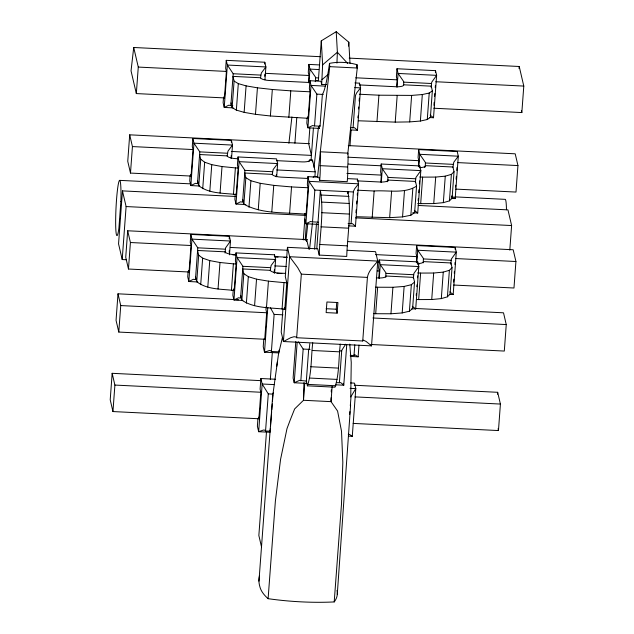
<?xml version="1.0" encoding="UTF-8"?>
<svg xmlns="http://www.w3.org/2000/svg" width="634" height="634" viewBox="0 0 634 634"><rect width="100%" height="100%" fill="white"/><g stroke="black" fill="none" stroke-linecap="round" stroke-linejoin="round"><path stroke-width="0.95" d="M347.757 193.624L347.9 191.698C351.577 213.024 347.432 234.968 346.735 256.445L319.203 255.09C319.893 233.613 324.037 211.669 320.36 190.343L318.022 222.138A8.297 0.689 -87.2 0 1 318.173 229.223L316.786 248.821M350.737 396.987L351.252 362.442L349.754 344.127M303.924 382.698L303.488 400.284L294.636 408.938L290.229 419.993L286.996 428.6L280.585 459.27L275.394 500.939L268.111 598.678A102.359 28.514 4.2 0 0 334.205 601.928A159.079 44.317 4.2 0 0 336.979 590.452M331.122 397.732L331.027 401.639L337.589 411.054L341.52 431.286L342.82 462.329L341.488 504.196L334.205 601.928M331.265 391.867L331.32 389.918M336.416 382.619L339.38 382.762C340.355 381.422 342.677 384.632 343.763 385.203L346.743 344.777M350.333 127.688L353.083 127.822C354.065 126.483 356.387 129.693 357.473 130.263L360.595 87.864L359.502 83.165L354.905 82.935M348.106 223.62L351.07 223.77C352.044 222.431 354.366 225.641 355.46 226.203L358.575 183.812L357.481 179.105L347.384 178.614M282.93 308.806L281.219 332.129L283.406 341.528L290.713 337.684L294.128 336.709L296.181 337.066L296.657 337.74L362.743 340.989L363.116 340.062L366.048 341.401L371.524 345.871L377.753 261.073L375.566 251.674L347.234 250.279M321.668 84.488L322.635 64.811L321.279 40.845L336.218 31.7L348.819 42.209L350.008 63.289M336.931 63.107L337.383 52.242L336.218 31.7M350.618 404.96L337.272 594.375M227.131 156.13L227.986 151.098L232.512 145.075L231.418 140.376L192.863 138.474L192.284 146.43L193.013 149.561L191.064 176.062L190.699 174.493M225.046 253.037L225.569 247.902L230.491 241.023L229.397 236.323L190.85 234.422L190.263 242.37L190.993 245.509L189.043 272.002L188.678 270.441M260.511 77.99L261.367 72.958L265.892 66.935L264.798 62.235L226.251 60.341L225.664 68.29L226.393 71.42L224.444 97.921L224.079 96.352M272.263 174.612L273.119 169.579L277.644 163.564L276.551 158.865L237.996 156.963L237.417 164.911L238.146 168.042L236.197 194.543M270.243 270.559L271.106 265.527L275.624 259.504L274.53 254.805L235.983 252.911L235.396 260.859L236.125 263.99L234.176 290.491L233.811 288.922M339.38 382.762L341.742 350.396L345.673 344.191M351.07 223.77L353.439 191.405L354.628 188.837L358.575 183.812L309.012 181.364L307.918 176.664L318.926 177.211L319.663 180.341L347.194 181.696A9.914 0.824 -87.2 0 0 347.741 173.645L347.781 171.624A9.914 0.824 -87.2 0 0 347.654 167.019A9.914 0.824 -87.2 0 0 348.034 160.806L348.082 158.769A9.914 0.824 -87.2 0 0 347.852 153.151L320.321 151.795A9.914 0.824 -87.2 0 1 320.55 157.406L320.495 159.451A9.914 0.824 -87.2 0 1 320.122 165.656A9.914 0.824 -87.2 0 1 320.249 170.269L320.202 172.29A9.914 0.824 -87.2 0 1 319.663 180.341M362.743 340.989L367.419 277.399C368.37 270.861 373.87 266.058 377.753 261.073L289.643 256.73L287.448 247.331L317.745 248.821L319.203 255.09M415.381 182.632L415.912 177.496L420.833 170.617L419.74 165.918L381.192 164.016L380.606 171.965L381.335 175.095L380.828 181.966M413.368 278.58L413.891 273.444L418.82 266.557L417.727 261.858L379.172 259.964L378.585 267.913L379.314 271.043L378.815 277.914M431.168 87.365L431.699 82.23L436.62 75.343L435.526 70.643L396.979 68.749L396.393 76.698L397.122 79.829L396.615 86.7M452.93 167.249L453.786 162.225L458.311 156.202L457.217 151.502L418.67 149.6L418.083 157.549L418.812 160.687L418.377 166.576M450.845 264.164L451.368 259.029L456.298 252.142L455.204 247.442L416.649 245.548L416.062 253.497L416.792 256.627L416.364 262.516M235.943 196.485L122.457 190.889L118.558 243.884L122.203 259.552L126.158 259.75M260.495 380.622L112.163 373.315L110.213 399.816L112.947 411.561L259.243 418.773M238.511 299.755L118.003 293.819L116.054 320.321L118.788 332.065L264.972 339.269M309.463 143.68L129.693 134.828L127.751 161.321L130.485 173.074L190.779 176.046M122.203 259.552L126.103 206.557L122.457 190.889M112.947 411.561L114.897 385.068L112.163 373.315M118.788 332.065L120.737 305.572L118.003 293.819M130.485 173.074L132.427 146.573L129.693 134.828M224.341 97.913L136.326 93.578L138.275 67.077L133.719 47.495L320.542 56.703M307.442 239.628L127.68 230.776L125.73 257.269L128.464 269.022L188.766 271.994M128.464 269.022L130.414 242.521L127.68 230.776M190.137 175.578L189.748 180.872L190.842 185.572L199.742 186.016M188.124 271.518L187.727 276.82L188.821 281.52L197.721 281.964M231.568 157.898L232.512 145.075L193.956 143.181L199.805 151.883L197.467 183.678L195.43 183.329L190.842 185.572L193.956 143.181L192.863 138.474M236.395 194.551C223.81 192.99 209.236 193.941 198.759 185.73L200.709 159.229L199.615 154.53L227.146 155.885A8.297 2.314 4.2 0 0 235.959 158.643L237.932 158.746M229.476 254.828L230.491 241.023L191.944 239.121L197.792 247.831L195.454 279.626L193.418 279.277L188.821 281.52L191.944 239.121L190.85 234.422M202.721 188.71L204.663 162.217L200.709 159.229M234.382 290.499C221.797 288.93 207.215 289.889 196.738 281.678L198.688 255.177L197.594 250.478L225.133 251.833A8.297 2.314 4.2 0 0 233.938 254.591L235.911 254.686M200.701 284.658L202.65 258.157L198.688 255.177M209.822 191.151L211.764 164.658L204.663 162.217M207.801 287.099L209.751 260.598L202.65 258.157M223.517 97.438L223.128 102.732L224.222 107.439L233.122 107.875M220.061 193.053L222.011 166.552L211.764 164.658M232.821 105.64L230.847 105.537L233.185 73.742L227.344 65.04L226.251 60.341M218.041 289.001L219.99 262.5L209.751 260.598M308.433 118.32L270.385 115.982L255.478 114.318L244.138 112.361L236.355 110.118L232.139 107.59L234.089 81.089L232.995 76.389L260.534 77.744A8.297 2.314 4.2 0 0 269.339 80.502L307.886 82.404A8.297 2.314 4.2 0 0 310.272 82.42M231.291 142.143L231.418 140.376M231.053 158.326L231.275 155.385M236.355 110.118L238.305 83.625L234.089 81.089M229.207 238.97L229.397 236.323M229.183 252.316L229.326 250.351M233.439 194.408L235.388 167.907L222.011 166.552M235.269 194.059L234.881 199.361L235.975 204.061L245.857 204.544M244.138 112.361L246.087 85.867L238.305 83.625M231.426 290.356L233.375 263.855L219.99 262.5M233.257 290.007L232.86 295.309L233.954 300.009L242.854 300.445M276.701 176.379L277.644 163.564L239.089 161.662L244.938 170.364L242.6 202.167L240.563 201.81L235.975 204.061L239.089 161.662L237.996 156.963M306.309 214.26C285.593 212.16 262.65 214.522 243.892 204.211L245.841 177.718L244.748 173.019L272.279 174.374A8.297 2.314 4.2 0 0 281.092 177.132L305.873 178.352A8.297 2.314 4.2 0 0 308.251 178.368M274.609 273.309L275.624 259.504L237.076 257.61L242.925 266.312L240.587 298.107L238.55 297.758L233.954 300.009L237.076 257.61L235.983 252.911M255.478 114.318L257.428 87.817L246.087 85.867M285.023 309.257C270.639 307.466 254.329 308.639 241.871 300.159L243.821 273.658L242.727 268.959L270.266 270.322A8.297 2.314 4.2 0 0 279.071 273.072L285.744 273.405M248.956 207.255L250.898 180.753L245.841 177.718M246.38 303.171L248.33 276.67L243.821 273.658M264.671 64.002L264.798 62.235M264.727 76.262L264.869 74.297M264.949 79.757L265.892 66.935L227.344 65.04L224.222 107.439L228.819 105.189L230.847 105.537M258.26 209.799L260.202 183.305L250.898 180.753M254.583 305.667L256.532 279.166L248.33 276.67M270.385 115.982L272.335 89.481L257.428 87.817M271.804 211.859L273.753 185.366L260.202 183.305M257.951 418.511L257.38 426.222L258.656 431.706L270.1 432.269M275.465 379.243L260.891 378.522L260.106 389.125L260.836 392.256L258.886 418.757L258.521 417.188M263.792 339.016L263.229 346.727L264.505 352.203L279.079 352.924M266.169 306.737L265.955 309.622L266.684 312.76L264.735 339.253M266.478 307.648L268.428 281.147L256.532 279.166M276.186 176.815L276.337 174.849M267.794 307.427L264.505 352.203L269.307 350.531L270.718 350.681L271.4 351.49L279.039 351.862L279.325 351.402M274.53 254.805L274.403 256.572L287.202 257.214M274.173 272.763L274.387 269.815M270.211 430.74L270.147 431.207L265.559 430.985L268.285 393.888L262.167 384.006L260.891 378.522M271.4 351.49L274.134 314.385L270.393 307.823M288.85 117.353L290.8 90.852L310.383 91.819M266.486 431.778L258.854 535.5L261.477 546.777M270.33 379.433L272.366 351.775M258.957 581.156L272.683 396.028L279.047 350.174M282.067 309.107L284.016 282.613L286.972 282.756M289.587 213.436L291.537 186.935L308.259 187.759M294.897 143.181L296.783 117.559M287.448 247.331L285.308 276.479L286.766 282.748L284.817 309.241L284.404 307.458M319.631 64.937L308.861 64.406L308.275 72.355L309.004 75.494L308.496 82.357M308.94 82.911L309.955 69.106L308.861 64.406M307.205 117.821L306.816 123.123L307.91 127.822L319.568 128.393M326.597 84.639L321.676 84.393L320.947 81.263L309.931 80.724L309.344 88.673L310.074 91.803L308.132 118.304L307.767 116.735M309.836 128.02L308.687 143.641L311.421 155.393M295.793 341.575L293.106 378.054L294.2 382.762L306.832 383.38M303.282 239.914L305.184 213.769M307.918 176.664L307.332 184.613L308.061 187.751L306.111 214.252M296.657 337.74L301.332 274.142L297.695 267.58L289.643 256.73L283.406 341.528L371.524 345.871M315.518 81.667L315.581 77.237L309.955 69.106L318.767 69.542M297.172 342.328L294.2 382.762L299.565 380.352L306.761 381.153M305.184 240.223L306.42 223.358M311.04 160.529L313.426 128.052M347.749 154.125L357.259 68.012L357.045 64.723A35.964 21.176 6.3 0 0 329.514 63.368A127.474 10.588 -87.2 0 1 322.381 94.395L320.043 126.198L314.535 125.92L316.873 94.125L311.025 85.424L309.931 80.724M306.523 241.554L306.666 239.589L308.901 249.202M312.38 161.86L312.514 160.093L309.757 159.958A8.297 2.314 4.2 0 1 302.046 161.9L276.4 160.64M321.279 40.845L318.355 80.597L315.605 80.463A8.297 2.314 4.2 0 1 315.185 81.326M314.884 176.751L315.249 171.846L312.514 160.093M300.825 380.86L303.163 349.065L298.495 341.869M318.45 222.162L312.514 221.868L314.852 190.073L309.012 181.364L305.889 223.762L318.53 224.388M304.748 383.11L303.488 400.284L331.027 401.639L332.145 386.375M314.599 249.162L316.477 223.667M340.292 344.135C338.516 358.368 339.467 373.624 334.966 387.192L307.427 385.837C311.936 372.269 310.977 357.013 312.752 342.78M348.534 46.084L348.819 42.209M337.153 313.141L337.938 302.537L326.922 301.998L326.138 312.594L337.153 313.141L336.242 309.218L336.741 302.473M349.976 145.899L351.133 130.128M353.083 127.822L355.452 95.457L356.649 92.889L360.595 87.864L354.763 87.571M359.502 83.165L359.367 84.932L396.004 86.747A8.297 2.314 4.2 0 0 403.723 84.805L431.255 86.161L432.348 90.86L430.407 117.353L427.276 119.525L420.374 121.046L409.683 121.91L395.22 122.124L358.368 120.777M357.909 117.797L358.051 115.84M358.559 108.969L358.701 107.003M359.137 101.115L359.351 98.175M357.481 179.105L357.354 180.872L380.218 182.013A8.297 2.314 4.2 0 0 387.937 180.072L415.468 181.427L416.562 186.127L414.62 212.628L410.864 215.227L402.55 216.907L389.656 217.668L356.466 216.733M355.967 212.762L356.181 209.822M356.617 203.934L356.831 200.986M357.267 195.098L357.41 193.132M349.675 414.549L349.889 411.624M350.317 405.768L351.038 396.44L355.793 388.618L354.517 383.134L350.626 382.944M350.198 355.365L354.01 355.555L354.802 344.817M348.47 436.129L352.282 436.319L355.793 388.618L350.071 388.333M350.348 356.435L358.131 356.815L358.987 345.134M376.968 121.696L378.918 95.195L411.632 95.409L422.323 94.545L429.226 93.024L432.348 90.86M372.198 217.502L374.147 191.008C387.992 189.962 404.294 194.067 416.562 186.127M381.272 182.521L382.286 168.715L381.192 164.016M373.719 313.624L375.693 313.719L377.634 287.226L392.898 287.281L404.127 286.441L411.347 284.706L414.549 282.075L413.455 277.375L385.916 276.012A8.297 2.314 4.2 0 1 378.205 277.961L376.295 277.866M379.251 278.469L380.265 264.663L379.172 259.964M387.849 181.276L387.913 176.846L382.286 168.715L420.833 170.617L417.719 213.016L412.774 212.77M397.05 87.254L398.073 73.449L396.979 68.749M395.22 122.124L397.169 95.631M389.656 217.668L391.606 191.167M385.829 277.216L385.892 272.786L380.265 264.663L418.82 266.557L415.698 308.956L411.743 308.766M403.7 85.043L403.692 81.572L398.073 73.449L436.62 75.343L433.505 117.742L429.551 117.552M375.693 313.719L390.948 313.775L392.898 287.281M402.55 216.907L404.5 190.406M409.683 121.91L411.632 95.409M390.948 313.775L402.186 312.934L404.127 286.441M410.864 215.227L412.813 188.726M420.374 121.046L422.323 94.545M418.892 166.132L419.763 154.3L418.67 149.6M419.613 167.685L419.74 165.918M402.186 312.934L409.398 311.199L411.347 284.706M418.155 200.55L418.297 198.593M418.733 192.704L418.947 189.756M419.383 183.868L419.597 180.92M414.549 282.075L412.599 308.568L409.398 311.199M417.743 203.49L420.691 203.633L422.64 177.132L435.693 177.076L445.274 176.157L451.392 174.366L454.039 171.711L452.945 167.011L425.414 165.656A8.297 2.314 4.2 0 1 419.296 167.63M427.276 119.525L429.226 93.024M416.871 262.08L417.743 250.248L416.649 245.548M417.592 263.625L417.727 261.858M425.327 166.861L425.39 162.431L419.763 154.3L458.311 156.202L455.196 198.6L451.242 198.402M416.205 295.515L416.356 293.55M416.855 286.687L417.006 284.721M417.505 277.851L417.655 275.885M416.704 299.478L418.67 299.581L420.619 273.08L433.672 273.024L443.261 272.105L449.379 270.314L452.026 267.659L450.933 262.959L423.393 261.604A8.297 2.314 4.2 0 1 417.283 263.578M435.399 72.411L435.526 70.643M433.941 105.284L434.155 102.343M434.591 96.447L434.805 93.507M435.241 87.619L435.384 85.653M423.306 262.809L423.369 258.371L417.743 250.248L456.298 252.142L453.175 294.541L449.221 294.35M420.691 203.633L433.743 203.577L435.693 177.076M418.67 299.581L431.73 299.525L433.672 273.024M433.743 203.577L443.332 202.658L445.274 176.157M431.73 299.525L441.312 298.606L443.261 272.105M443.332 202.658L449.443 200.867L451.392 174.366M449.443 200.867L452.097 198.212L454.039 171.711M441.312 298.606L447.43 296.815L449.379 270.314M455.561 187.117L455.703 185.152M456.139 179.263L456.353 176.323M456.789 170.435L457.003 167.487M452.026 267.659L450.077 294.152L447.43 296.815M455.069 249.21L455.204 247.442M453.611 282.082L453.833 279.142M454.261 273.254L454.404 271.289M454.911 264.418L455.054 262.452M497.531 394.269L497.674 392.303L354.287 385.242M509.807 250.081L511.614 225.546L507.969 209.878L418.163 205.456M353.154 423.401L498.459 430.557L500.408 404.056L497.674 392.303M414.62 308.433L503.515 312.808L506.249 324.56L504.307 351.062L370.961 344.492M348.28 145.598L515.212 153.816L517.946 165.569L515.997 192.062L455.695 189.098M433.83 108.232L521.837 112.567L523.787 86.073L519.23 66.491L349.207 58.114M348.24 241.641L513.191 249.764L515.925 261.509L513.976 288.01L453.682 285.038M270.147 431.207L270.377 428.283M270.528 426.333L271.661 411.712M271.812 409.762L272.263 403.913M272.493 400.989L272.969 395.101M309.804 343.739L309.535 346.6A8.297 0.689 -87.2 0 1 308.671 349.334L306.333 381.137L307.427 385.837M305.968 240.334L307.823 223.525M314.036 167.265L318.411 127.6M309.566 249.194L312.443 223.128M317.507 177.235L329.72 66.649L329.514 63.368M133.719 47.495L131.04 70.865L136.326 93.578M288.898 143.26L291.909 116.973M519.008 68.432L519.23 66.491M276.757 366.254L277.367 361.626M279.039 351.862L282.392 337.668M273.397 392.612L273.048 394.118L268.285 393.888M308.893 161.686L309.757 159.958M387.073 181.799L387.937 180.072M424.55 167.384L425.414 165.656M322.635 64.811L337.383 52.242L347.614 63.384M322.024 79.63L327.921 74.598M348.256 434.282L349.596 434.496L352.282 436.319M329.72 66.649L357.259 68.012M138.275 67.077L226.251 71.412M265.789 73.362L309.289 75.501M355.745 77.792L397.264 79.836M435.812 81.738L523.787 86.073M233.185 73.742L260.725 75.097M315.795 77.808L318.712 77.958M403.913 82.151L431.453 83.506M325.607 86.137L311.025 85.424L307.91 127.822L312.499 125.572L314.535 125.92M359.335 94.228L378.918 95.195M316.873 94.125L323.3 94.442M350.673 129.922L357.473 130.263M132.427 146.573L192.728 149.545M231.283 151.447L311.349 155.393M347.923 157.192L419.09 160.695M457.645 162.597L517.946 165.569M199.805 151.883L227.344 153.238M425.604 163.001L453.144 164.364M381.2 165.799L351.608 164.341A8.297 2.314 4.2 0 1 348.407 164.008M320.122 165.656L347.654 167.019M235.388 167.907L238.336 168.058M276.693 169.944L315.05 171.83M346.917 173.399L381.335 175.095M419.692 176.989L422.64 177.132M244.938 170.364L272.477 171.719M388.127 177.417L415.666 178.78M316.342 176.545L313.584 176.41A8.297 2.314 4.2 0 1 313.164 177.274M357.425 190.184L374.147 191.008M119.731 180.365L190.897 183.876M454.832 196.873L505.243 199.353A27.666 2.298 -87.2 0 1 506.471 209.759M314.852 190.073L353.407 191.967M321.454 195.042L348.993 196.397M321.803 202.103L349.334 203.459M321.668 212.699L349.207 214.054M126.103 206.557L304.883 215.362M355.555 217.858L511.614 225.546M348.652 225.87L355.46 226.203M321.066 226.829L348.597 228.185M319.98 244.494L347.519 245.849M130.414 242.521L190.707 245.493M230.253 247.442L287.582 250.264M375.558 254.599L417.077 256.643M455.624 258.545L515.925 261.509M197.792 247.831L225.324 249.186M423.591 258.949L451.123 260.305M377.214 261.652L379.187 261.747M232.805 254.868L235.753 255.019M275.093 256.952L278.041 257.103M283.945 257.388L286.893 257.539M377.959 262.024L379.924 262.119M417.299 263.958L419.264 264.053M233.375 263.855L236.331 263.998M274.768 265.892L286.592 266.478M377.262 270.94L379.227 271.043M417.663 272.937L420.619 273.08M242.925 266.312L270.456 267.667M386.114 273.365L413.653 274.72M301.332 274.142L367.419 277.399M276.955 273.309L281.868 273.547M375.669 287.123L377.634 287.226M326.145 308.726L336.242 309.218M120.737 305.572L266.922 312.768M372.911 317.991L506.249 324.56M274.134 314.385L282.978 314.821M303.163 349.065L310.081 349.405M339.737 350.864L341.718 350.967M312.19 350.483L339.721 351.838M310.771 366.737L338.31 368.1M309.511 378.046L337.05 379.409M335.988 384.814L343.763 385.203L343.327 383.316M308.393 384.418L335.933 385.773M274.546 384.616L262.167 384.006L258.656 431.706L263.459 430.026L264.869 430.177L265.559 430.985M114.897 385.068L261.248 392.272M355.04 396.892L500.408 404.056M272.335 89.481L290.8 90.852M273.753 185.366L291.537 186.935M268.428 281.147L284.016 282.613M430.121 115.103L433.505 117.742M451.812 195.961L455.196 198.6M414.335 210.369L417.719 213.016M449.799 291.902L453.175 294.541M412.322 306.317L415.698 308.956M358.131 356.815L354.834 354.747L354.105 354.786L354.01 355.555M312.514 221.868L310.486 221.52L305.889 223.762L304.796 219.063M521.402 110.673L521.837 112.567M451.654 196.326L452.097 198.212M498.039 428.75L498.459 430.557M318.522 126.634L318.926 128.361A14.527 1.205 -87.2 0 1 319.528 125.92M304.661 213.547L305.089 215.37M231.045 102.89L232.139 107.59M242.798 199.512L243.892 204.211M240.777 295.46L241.871 300.159M197.665 181.031L198.759 185.73M195.644 276.979L196.738 281.678M319.805 125.706A14.527 1.205 -87.2 0 1 320.043 126.198M357.045 64.723A127.474 10.588 -87.2 0 1 356.665 67.355M268.111 598.678A159.079 44.317 4.2 0 1 259.869 586.656A257.317 71.682 4.2 0 1 259.52 575.751M120.872 201.525L118.923 228.026A27.666 2.298 -87.2 0 1 115.657 223.255A27.666 2.298 -87.2 0 1 118.637 182.655A27.666 2.298 -87.2 0 1 120.872 201.525"/></g></svg>
